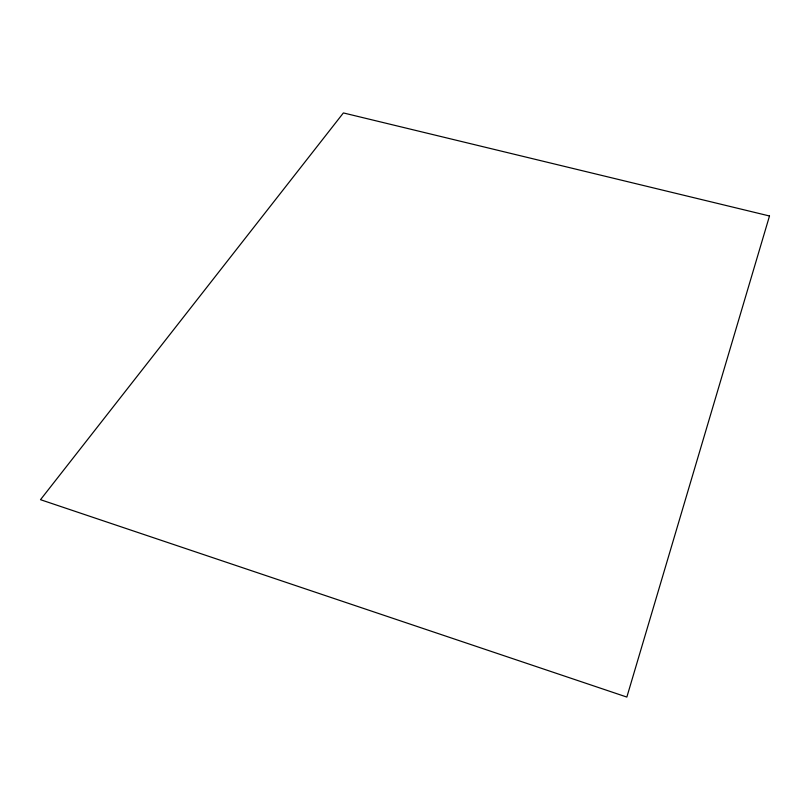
<?xml version="1.0" encoding="UTF-8"?>
<svg xmlns="http://www.w3.org/2000/svg" width="810" height="810" viewBox="0 0 810 810"><rect width="100%" height="100%" fill="white"/><g stroke="black" fill="none" stroke-linecap="round" stroke-linejoin="round"><path stroke-width="1.21" d="M769.5 215.986L626.849 697.066L40.5 499.689L343.389 112.934L769.5 215.986"/></g></svg>
